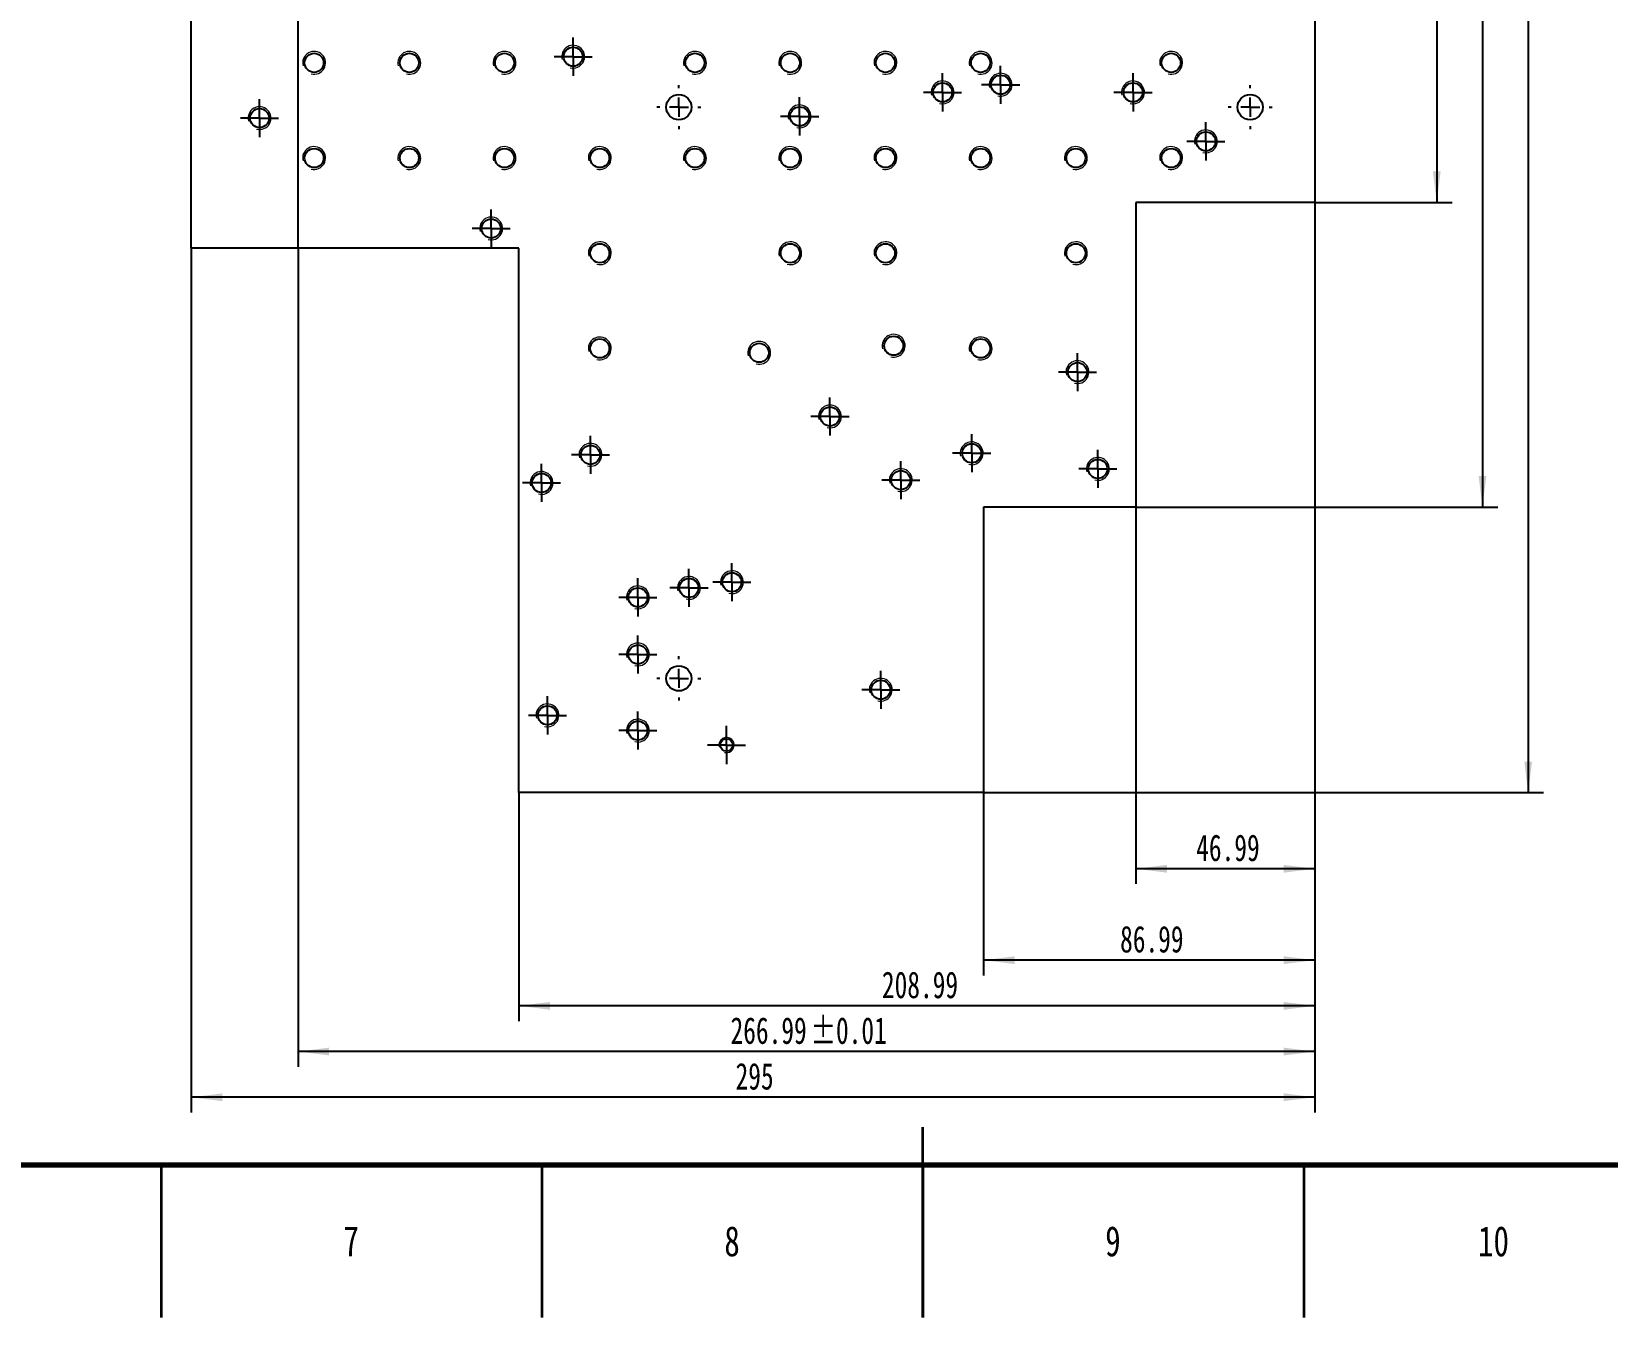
# Model space of a CAD drawing. Header units: millimetres. Extents: x 0 to 841, y 0 to 594.
# Drawn here: x 303.5 to 510.4, y 0 to 168.9 of the extents above; entities that cross this region are included whole.
import ezdxf

# ---------------------------------------------------------------- set-up
doc = ezdxf.new("R2010")
doc.units = ezdxf.units.MM
doc.layers.add('根据设置的颜色创建', color=7, linetype='Continuous', lineweight=25)
doc.styles.add('SLDTEXTSTYLE0', font='TXT', dxfattribs={"width": 0.75})
doc.styles.add('SLDTEXTSTYLE2', font='TXT', dxfattribs={"width": 0.7})
doc.dimstyles.new('SLDDIMSTYLE1', dxfattribs={"dimtxt": 3.5, "dimasz": 4.08, "dimexe": 0, "dimexo": 0.0625, "dimgap": 0.875, "dimtad": 2, "dimlfac": 2, "dimrnd": 1e-09, "dimzin": 12, "dimdsep": 46, "dimtxsty": 'SLDTEXTSTYLE2', "dimsah": 1, "dimcen": 0.09, "dimadec": 0, "dimazin": 3, "dimtol": 1, "dimtp": 0.01, "dimtm": 0.01, "dimtfac": 1, "dimtofl": 0, "dimtmove": 0, "dimatfit": 3, "dimfxl": 0, "dimfrac": 2, "dimtolj": 1, "dimarcsym": 0})
doc.dimstyles.new('SLDDIMSTYLE3', dxfattribs={"dimtxt": 3.5, "dimasz": 4.08, "dimexe": 0, "dimexo": 0.0625, "dimgap": 0.875, "dimtad": 2, "dimlfac": 2, "dimrnd": 1e-09, "dimzin": 12, "dimdsep": 46, "dimtxsty": 'SLDTEXTSTYLE2', "dimsah": 1, "dimcen": 0.09, "dimadec": 0, "dimazin": 3, "dimtfac": 1, "dimtofl": 0, "dimtmove": 0, "dimatfit": 3, "dimfxl": 0, "dimfrac": 2, "dimtolj": 1, "dimtzin": 12, "dimarcsym": 0})

# ---------------------------------------------------------------- blocks, each defined once
blk = doc.blocks.new('_D_3')
at = {"layer": '根据设置的颜色创建'}
for p, q in [((471.97, 308.92), (489.97, 308.92)), ((487.97, 308.92), (487.97, 146.42)), ((471.97, 146.42), (489.97, 146.42))]:
    blk.add_line(p, q, dxfattribs=at)
for points in [[(487.97, 308.92), (487.46, 304.84), (488.48, 304.84)], [(487.97, 146.42), (488.48, 150.5), (487.46, 150.5)]]:
    blk.add_solid(points, dxfattribs=at)
at = {"layer": '根据设置的颜色创建', "insert": (483.46, 225.37), "char_height": 3.5, "attachment_point": 1, "rotation": 90, "style": 'SLDTEXTSTYLE2'}
blk.add_mtext('325', dxfattribs=at)
blk = doc.blocks.new('_D_4')
at = {"layer": '根据设置的颜色创建'}
for p, q in [((471.97, 308.92), (495.97, 308.92)), ((493.97, 308.92), (493.97, 106.42)), ((448.48, 106.42), (495.97, 106.42))]:
    blk.add_line(p, q, dxfattribs=at)
for points in [[(493.97, 308.92), (493.46, 304.84), (494.48, 304.84)], [(493.97, 106.42), (494.48, 110.5), (493.46, 110.5)]]:
    blk.add_solid(points, dxfattribs=at)
at = {"layer": '根据设置的颜色创建', "insert": (489.46, 205.37), "char_height": 3.5, "attachment_point": 1, "rotation": 90, "style": 'SLDTEXTSTYLE2'}
blk.add_mtext('405', dxfattribs=at)
blk = doc.blocks.new('_D_5')
at = {"layer": '根据设置的颜色创建'}
for p, q in [((471.97, 308.92), (501.97, 308.92)), ((499.97, 308.92), (499.97, 68.92)), ((428.48, 68.92), (501.97, 68.92))]:
    blk.add_line(p, q, dxfattribs=at)
for points in [[(499.97, 308.92), (499.46, 304.84), (500.48, 304.84)], [(499.97, 68.92), (500.48, 73), (499.46, 73)]]:
    blk.add_solid(points, dxfattribs=at)
at = {"layer": '根据设置的颜色创建', "insert": (495.46, 186.62), "char_height": 3.5, "attachment_point": 1, "rotation": 90, "style": 'SLDTEXTSTYLE2'}
blk.add_mtext('480', dxfattribs=at)
blk = doc.blocks.new('_D_6')
at = {"layer": '根据设置的颜色创建'}
for p, q in [((471.97, 146.42), (471.97, 56.92)), ((448.48, 106.42), (448.48, 56.92)), ((471.97, 58.92), (448.48, 58.92))]:
    blk.add_line(p, q, dxfattribs=at)
for points in [[(448.48, 58.92), (452.56, 58.41), (452.56, 59.43)], [(471.97, 58.92), (467.89, 59.43), (467.89, 58.41)]]:
    blk.add_solid(points, dxfattribs=at)
at = {"layer": '根据设置的颜色创建', "insert": (456.39, 63.43), "char_height": 3.5, "attachment_point": 1, "style": 'SLDTEXTSTYLE2'}
blk.add_mtext('46.99', dxfattribs=at)
blk = doc.blocks.new('_D_7')
at = {"layer": '根据设置的颜色创建'}
for p, q in [((471.97, 146.42), (471.97, 44.92)), ((428.48, 68.92), (428.48, 44.92)), ((471.97, 46.92), (428.48, 46.92))]:
    blk.add_line(p, q, dxfattribs=at)
for points in [[(428.48, 46.92), (432.56, 46.41), (432.56, 47.43)], [(471.97, 46.92), (467.89, 47.43), (467.89, 46.41)]]:
    blk.add_solid(points, dxfattribs=at)
at = {"layer": '根据设置的颜色创建', "insert": (446.4, 51.43), "char_height": 3.5, "attachment_point": 1, "style": 'SLDTEXTSTYLE2'}
blk.add_mtext('86.99', dxfattribs=at)
blk = doc.blocks.new('_D_8')
at = {"layer": '根据设置的颜色创建'}
for p, q in [((471.97, 146.42), (471.97, 38.92)), ((367.48, 68.92), (367.48, 38.92)), ((471.97, 40.92), (367.48, 40.92))]:
    blk.add_line(p, q, dxfattribs=at)
for points in [[(367.48, 40.92), (371.56, 40.41), (371.56, 41.43)], [(471.97, 40.92), (467.89, 41.43), (467.89, 40.41)]]:
    blk.add_solid(points, dxfattribs=at)
at = {"layer": '根据设置的颜色创建', "insert": (415.13, 45.43), "char_height": 3.5, "attachment_point": 1, "style": 'SLDTEXTSTYLE2'}
blk.add_mtext('208.99', dxfattribs=at)
blk = doc.blocks.new('_D_9')
at = {"layer": '根据设置的颜色创建'}
for p, q in [((471.97, 146.42), (471.97, 32.92)), ((338.48, 140.42), (338.48, 32.92)), ((471.97, 34.92), (338.48, 34.92))]:
    blk.add_line(p, q, dxfattribs=at)
for points in [[(338.48, 34.92), (342.56, 34.41), (342.56, 35.43)], [(471.97, 34.92), (467.89, 35.43), (467.89, 34.41)]]:
    blk.add_solid(points, dxfattribs=at)
at = {"layer": '根据设置的颜色创建', "char_height": 3.5, "attachment_point": 1, "style": 'SLDTEXTSTYLE2'}
for s, insert in [('266.99', (395.26, 39.43)), ('±0.01', (405.77, 39.43))]:
    blk.add_mtext(s, dxfattribs=dict(at, insert=insert))
blk = doc.blocks.new('_D_10')
at = {"layer": '根据设置的颜色创建'}
for p, q in [((471.97, 146.42), (471.97, 26.92)), ((324.47, 140.42), (324.47, 26.92)), ((471.97, 28.92), (324.47, 28.92))]:
    blk.add_line(p, q, dxfattribs=at)
for points in [[(324.47, 28.92), (328.55, 28.41), (328.55, 29.43)], [(471.97, 28.92), (467.89, 29.43), (467.89, 28.41)]]:
    blk.add_solid(points, dxfattribs=at)
at = {"layer": '根据设置的颜色创建', "insert": (395.92, 33.43), "char_height": 3.5, "attachment_point": 1, "style": 'SLDTEXTSTYLE2'}
blk.add_mtext('295', dxfattribs=at)
blk = doc.blocks.new('SW_CENTERMARKSYMBOL_42')
at = {"layer": '根据设置的颜色创建', "color": 0}
for p, q in [((0, 1.25), (0, 2.5)), ((-1.25, 0), (-2.5, 0)), ((0, 0), (-1.25, 0)), ((0, 0), (0, 1.25)), ((0, 0), (0, -1.25)), ((0, 0), (1.25, 0)), ((1.25, 0), (2.5, 0)), ((0, -1.25), (0, -2.5))]:
    blk.add_line(p, q, dxfattribs=at)
blk = doc.blocks.new('SW_CENTERMARKSYMBOL_47')
at = {"layer": '根据设置的颜色创建', "color": 0}
for p, q in [((0, 2.5), (0, 2.9)), ((-2.5, 0), (-2.9, 0)), ((0, 0), (-1.25, 0)), ((0, 0), (0, 1.25)), ((0, 0), (0, -1.25)), ((0, 0), (1.25, 0)), ((2.5, 0), (2.9, 0)), ((0, -2.5), (0, -2.9))]:
    blk.add_line(p, q, dxfattribs=at)
blk = doc.blocks.new('SW_CENTERMARKSYMBOL_48')
at = {"layer": '根据设置的颜色创建', "color": 0}
for p, q in [((0, 2.5), (0, 2.9)), ((-2.5, 0), (-2.9, 0)), ((0, 0), (-1.25, 0)), ((0, 0), (0, 1.25)), ((0, 0), (0, -1.25)), ((0, 0), (1.25, 0)), ((2.5, 0), (2.9, 0)), ((0, -2.5), (0, -2.9))]:
    blk.add_line(p, q, dxfattribs=at)
blk = doc.blocks.new('SW_CENTERMARKSYMBOL_49')
at = {"layer": '根据设置的颜色创建', "color": 0}
for p, q in [((0, 2.5), (0, 2.9)), ((-2.5, 0), (-2.9, 0)), ((0, 0), (-1.25, 0)), ((0, 0), (0, 1.25)), ((0, 0), (0, -1.25)), ((0, 0), (1.25, 0)), ((2.5, 0), (2.9, 0)), ((0, -2.5), (0, -2.9))]:
    blk.add_line(p, q, dxfattribs=at)
blk = doc.blocks.new('SW_CENTERMARKSYMBOL_50')
at = {"layer": '根据设置的颜色创建', "color": 0}
for p, q in [((0, 1.25), (0, 2.5)), ((-1.25, 0), (-2.5, 0)), ((0, 0), (-1.25, 0)), ((0, 0), (0, 1.25)), ((0, 0), (0, -1.25)), ((0, 0), (1.25, 0)), ((1.25, 0), (2.5, 0)), ((0, -1.25), (0, -2.5))]:
    blk.add_line(p, q, dxfattribs=at)
blk = doc.blocks.new('SW_CENTERMARKSYMBOL_55')
at = {"layer": '根据设置的颜色创建', "color": 0}
for p, q in [((0, 1.25), (0, 2.5)), ((-1.25, 0), (-2.5, 0)), ((0, 0), (-1.25, 0)), ((0, 0), (0, 1.25)), ((0, 0), (0, -1.25)), ((0, 0), (1.25, 0)), ((1.25, 0), (2.5, 0)), ((0, -1.25), (0, -2.5))]:
    blk.add_line(p, q, dxfattribs=at)
blk = doc.blocks.new('SW_CENTERMARKSYMBOL_56')
at = {"layer": '根据设置的颜色创建', "color": 0}
for p, q in [((0, 1.25), (0, 2.5)), ((-1.25, 0), (-2.5, 0)), ((0, 0), (-1.25, 0)), ((0, 0), (0, 1.25)), ((0, 0), (0, -1.25)), ((0, 0), (1.25, 0)), ((1.25, 0), (2.5, 0)), ((0, -1.25), (0, -2.5))]:
    blk.add_line(p, q, dxfattribs=at)
blk = doc.blocks.new('SW_CENTERMARKSYMBOL_57')
at = {"layer": '根据设置的颜色创建', "color": 0}
for p, q in [((0, 1.25), (0, 2.5)), ((-1.25, 0), (-2.5, 0)), ((0, 0), (-1.25, 0)), ((0, 0), (0, 1.25)), ((0, 0), (0, -1.25)), ((0, 0), (1.25, 0)), ((1.25, 0), (2.5, 0)), ((0, -1.25), (0, -2.5))]:
    blk.add_line(p, q, dxfattribs=at)
blk = doc.blocks.new('SW_CENTERMARKSYMBOL_58')
at = {"layer": '根据设置的颜色创建', "color": 0}
for p, q in [((0, 1.25), (0, 2.5)), ((-1.25, 0), (-2.5, 0)), ((0, 0), (-1.25, 0)), ((0, 0), (0, 1.25)), ((0, 0), (0, -1.25)), ((0, 0), (1.25, 0)), ((1.25, 0), (2.5, 0)), ((0, -1.25), (0, -2.5))]:
    blk.add_line(p, q, dxfattribs=at)
blk = doc.blocks.new('SW_CENTERMARKSYMBOL_59')
at = {"layer": '根据设置的颜色创建', "color": 0}
for p, q in [((0, 1.25), (0, 2.5)), ((-1.25, 0), (-2.5, 0)), ((0, 0), (-1.25, 0)), ((0, 0), (0, 1.25)), ((0, 0), (0, -1.25)), ((0, 0), (1.25, 0)), ((1.25, 0), (2.5, 0)), ((0, -1.25), (0, -2.5))]:
    blk.add_line(p, q, dxfattribs=at)
blk = doc.blocks.new('SW_CENTERMARKSYMBOL_60')
at = {"layer": '根据设置的颜色创建', "color": 0}
for p, q in [((0, 1.25), (0, 2.5)), ((-1.25, 0), (-2.5, 0)), ((0, 0), (-1.25, 0)), ((0, 0), (0, 1.25)), ((0, 0), (0, -1.25)), ((0, 0), (1.25, 0)), ((1.25, 0), (2.5, 0)), ((0, -1.25), (0, -2.5))]:
    blk.add_line(p, q, dxfattribs=at)
blk = doc.blocks.new('SW_CENTERMARKSYMBOL_61')
at = {"layer": '根据设置的颜色创建', "color": 0}
for p, q in [((0, 1.25), (0, 2.5)), ((-1.25, 0), (-2.5, 0)), ((0, 0), (-1.25, 0)), ((0, 0), (0, 1.25)), ((0, 0), (0, -1.25)), ((0, 0), (1.25, 0)), ((1.25, 0), (2.5, 0)), ((0, -1.25), (0, -2.5))]:
    blk.add_line(p, q, dxfattribs=at)
blk = doc.blocks.new('SW_CENTERMARKSYMBOL_62')
at = {"layer": '根据设置的颜色创建', "color": 0}
for p, q in [((0, 1.25), (0, 2.5)), ((-1.25, 0), (-2.5, 0)), ((0, 0), (-1.25, 0)), ((0, 0), (0, 1.25)), ((0, 0), (0, -1.25)), ((0, 0), (1.25, 0)), ((1.25, 0), (2.5, 0)), ((0, -1.25), (0, -2.5))]:
    blk.add_line(p, q, dxfattribs=at)
blk = doc.blocks.new('SW_CENTERMARKSYMBOL_63')
at = {"layer": '根据设置的颜色创建', "color": 0}
for p, q in [((0, 1.25), (0, 2.5)), ((-1.25, 0), (-2.5, 0)), ((0, 0), (-1.25, 0)), ((0, 0), (0, 1.25)), ((0, 0), (0, -1.25)), ((0, 0), (1.25, 0)), ((1.25, 0), (2.5, 0)), ((0, -1.25), (0, -2.5))]:
    blk.add_line(p, q, dxfattribs=at)
blk = doc.blocks.new('SW_CENTERMARKSYMBOL_64')
at = {"layer": '根据设置的颜色创建', "color": 0}
for p, q in [((0, 1.25), (0, 2.5)), ((-1.25, 0), (-2.5, 0)), ((0, 0), (-1.25, 0)), ((0, 0), (0, 1.25)), ((0, 0), (0, -1.25)), ((0, 0), (1.25, 0)), ((1.25, 0), (2.5, 0)), ((0, -1.25), (0, -2.5))]:
    blk.add_line(p, q, dxfattribs=at)
blk = doc.blocks.new('SW_CENTERMARKSYMBOL_65')
at = {"layer": '根据设置的颜色创建', "color": 0}
for p, q in [((0, 1.25), (0, 2.5)), ((-1.25, 0), (-2.5, 0)), ((0, 0), (-1.25, 0)), ((0, 0), (0, 1.25)), ((0, 0), (0, -1.25)), ((0, 0), (1.25, 0)), ((1.25, 0), (2.5, 0)), ((0, -1.25), (0, -2.5))]:
    blk.add_line(p, q, dxfattribs=at)
blk = doc.blocks.new('SW_CENTERMARKSYMBOL_66')
at = {"layer": '根据设置的颜色创建', "color": 0}
for p, q in [((0, 1.25), (0, 2.5)), ((-1.25, 0), (-2.5, 0)), ((0, 0), (-1.25, 0)), ((0, 0), (0, 1.25)), ((0, 0), (0, -1.25)), ((0, 0), (1.25, 0)), ((1.25, 0), (2.5, 0)), ((0, -1.25), (0, -2.5))]:
    blk.add_line(p, q, dxfattribs=at)
blk = doc.blocks.new('SW_CENTERMARKSYMBOL_67')
at = {"layer": '根据设置的颜色创建', "color": 0}
for p, q in [((0, 1.25), (0, 2.5)), ((-1.25, 0), (-2.5, 0)), ((0, 0), (-1.25, 0)), ((0, 0), (0, 1.25)), ((0, 0), (0, -1.25)), ((0, 0), (1.25, 0)), ((1.25, 0), (2.5, 0)), ((0, -1.25), (0, -2.5))]:
    blk.add_line(p, q, dxfattribs=at)
blk = doc.blocks.new('SW_CENTERMARKSYMBOL_68')
at = {"layer": '根据设置的颜色创建', "color": 0}
for p, q in [((0, 1.25), (0, 2.5)), ((-1.25, 0), (-2.5, 0)), ((0, 0), (-1.25, 0)), ((0, 0), (0, 1.25)), ((0, 0), (0, -1.25)), ((0, 0), (1.25, 0)), ((1.25, 0), (2.5, 0)), ((0, -1.25), (0, -2.5))]:
    blk.add_line(p, q, dxfattribs=at)
blk = doc.blocks.new('SW_CENTERMARKSYMBOL_69')
at = {"layer": '根据设置的颜色创建', "color": 0}
for p, q in [((0, 1.25), (0, 2.5)), ((-1.25, 0), (-2.5, 0)), ((0, 0), (-1.25, 0)), ((0, 0), (0, 1.25)), ((0, 0), (0, -1.25)), ((0, 0), (1.25, 0)), ((1.25, 0), (2.5, 0)), ((0, -1.25), (0, -2.5))]:
    blk.add_line(p, q, dxfattribs=at)
blk = doc.blocks.new('SW_CENTERMARKSYMBOL_71')
at = {"layer": '根据设置的颜色创建', "color": 0}
for p, q in [((0, 1.25), (0, 2.5)), ((-1.25, 0), (-2.5, 0)), ((0, 0), (-1.25, 0)), ((0, 0), (0, 1.25)), ((0, 0), (0, -1.25)), ((0, 0), (1.25, 0)), ((1.25, 0), (2.5, 0)), ((0, -1.25), (0, -2.5))]:
    blk.add_line(p, q, dxfattribs=at)
blk = doc.blocks.new('SW_CENTERMARKSYMBOL_73')
at = {"layer": '根据设置的颜色创建', "color": 0}
for p, q in [((0, 1.25), (0, 2.5)), ((-1.25, 0), (-2.5, 0)), ((0, 0), (-1.25, 0)), ((0, 0), (0, 1.25)), ((0, 0), (0, -1.25)), ((0, 0), (1.25, 0)), ((1.25, 0), (2.5, 0)), ((0, -1.25), (0, -2.5))]:
    blk.add_line(p, q, dxfattribs=at)
blk = doc.blocks.new('SW_CENTERMARKSYMBOL_74')
at = {"layer": '根据设置的颜色创建', "color": 0}
for p, q in [((0, 1.25), (0, 2.5)), ((-1.25, 0), (-2.5, 0)), ((0, 0), (-1.25, 0)), ((0, 0), (0, 1.25)), ((0, 0), (0, -1.25)), ((0, 0), (1.25, 0)), ((1.25, 0), (2.5, 0)), ((0, -1.25), (0, -2.5))]:
    blk.add_line(p, q, dxfattribs=at)
blk = doc.blocks.new('SW_CENTERMARKSYMBOL_83')
at = {"layer": '根据设置的颜色创建', "color": 0}
for p, q in [((0, 1.25), (0, 2.5)), ((-1.25, 0), (-2.5, 0)), ((0, 0), (-1.25, 0)), ((0, 0), (0, 1.25)), ((0, 0), (0, -1.25)), ((0, 0), (1.25, 0)), ((1.25, 0), (2.5, 0)), ((0, -1.25), (0, -2.5))]:
    blk.add_line(p, q, dxfattribs=at)
blk = doc.blocks.new('SW_CENTERMARKSYMBOL_84')
at = {"layer": '根据设置的颜色创建', "color": 0}
for p, q in [((0, 1.25), (0, 2.5)), ((-1.25, 0), (-2.5, 0)), ((0, 0), (-1.25, 0)), ((0, 0), (0, 1.25)), ((0, 0), (0, -1.25)), ((0, 0), (1.25, 0)), ((1.25, 0), (2.5, 0)), ((0, -1.25), (0, -2.5))]:
    blk.add_line(p, q, dxfattribs=at)
blk = doc.blocks.new('SW_CENTERMARKSYMBOL_85')
at = {"layer": '根据设置的颜色创建', "color": 0}
for p, q in [((0, 1.25), (0, 2.5)), ((-1.25, 0), (-2.5, 0)), ((0, 0), (-1.25, 0)), ((0, 0), (0, 1.25)), ((0, 0), (0, -1.25)), ((0, 0), (1.25, 0)), ((1.25, 0), (2.5, 0)), ((0, -1.25), (0, -2.5))]:
    blk.add_line(p, q, dxfattribs=at)

msp = doc.modelspace()

# ---------------------------------------------------------------- linework, layer by layer
at = {"color": 7, "linetype": 'Continuous', "lineweight": 25}
for p, q in [((324.47039999, 140.42080457), (324.47039999, 308.92080457)), ((338.47723244, 170.42080457), (338.47723244, 140.42080457)), ((471.97039999, 171.42080457), (471.97039999, 146.42080457)), ((471.97039999, 146.42080457), (448.47723244, 146.42080457)), ((448.47723244, 146.42080457), (448.47723244, 106.42080457)), ((338.47723244, 140.42080457), (324.47039999, 140.42080457)), ((367.47723244, 140.42080457), (338.47723244, 140.42080457)), ((367.47723244, 68.92080457), (367.47723244, 140.42080457)), ((448.47723244, 106.42080457), (428.47723244, 106.42080457)), ((428.47723244, 106.42080457), (428.47723244, 68.92080457)), ((428.47723244, 68.92080457), (367.47723244, 68.92080457))]:
    msp.add_line(p, q, dxfattribs=at)
at = {"color": 7, "linetype": 'Continuous', "lineweight": 35}
for p, q in [((420.5, 0), (420.5, 25)), ((320.5, 20), (320.5, 0)), ((370.5, 20), (370.5, 0)), ((420.5, 20), (420.5, 0)), ((470.5, 20), (470.5, 0))]:
    msp.add_line(p, q, dxfattribs=at)
at = {"color": 7, "linetype": 'Continuous', "lineweight": 70}
msp.add_line((821, 20), (20, 20), dxfattribs=at)
at = {"color": 7, "linetype": 'Continuous', "lineweight": 25}
for centre, radius in [((340.59405223, 164.74395003), 1.25), ((353.09405223, 164.74395003), 1.25), ((365.59405223, 164.74395003), 1.25), ((374.59757677, 165.55282741), 1.25), ((390.59405223, 164.74395003), 1.25), ((403.09405223, 164.74395003), 1.25), ((415.59405223, 164.74395003), 1.25), ((428.09405223, 164.74395003), 1.25), ((453.09405223, 164.74395003), 1.25), ((423.09405223, 160.86734627), 1.25), ((430.71982708, 161.8717845), 1.25), ((448.09405223, 160.86734627), 1.25), ((388.47723244, 158.92080457), 1.65), ((463.47723244, 158.92080457), 1.65), ((333.43509516, 157.4881104), 1.25), ((404.33154894, 157.71723561), 1.25), ((457.6625803, 154.43282966), 1.25), ((340.59405223, 152.24395003), 1.25), ((353.09405223, 152.24395003), 1.25), ((365.59405223, 152.24395003), 1.25), ((378.09405223, 152.24395003), 1.25), ((390.59405223, 152.24395003), 1.25), ((403.09405223, 152.24395003), 1.25), ((415.59405223, 152.24395003), 1.25), ((428.09405223, 152.24395003), 1.25), ((440.59405223, 152.24395003), 1.25), ((453.09405223, 152.24395003), 1.25), ((363.83479935, 142.9881953), 1.25), ((378.09405223, 139.74395003), 1.25), ((403.09405223, 139.74395003), 1.25), ((415.59405223, 139.74395003), 1.25), ((440.59405223, 139.74395003), 1.25), ((378.09405223, 127.24395003), 1.25), ((416.67799108, 127.59659188), 1.25), ((428.09405223, 127.24395003), 1.25), ((399.02454143, 126.67154303), 1.25), ((440.79900973, 124.12938372), 1.25), ((408.31379068, 118.30734263), 1.25), ((376.86496525, 113.26847509), 1.25), ((426.91532628, 113.47605871), 1.25), ((443.47723244, 111.42080457), 1.25), ((370.45333884, 109.58087346), 1.25), ((417.60303993, 109.94314223), 1.25), ((395.44358589, 96.54020993), 1.25), ((383.10333884, 94.55879397), 1.25), ((389.80264916, 95.79500604), 1.25), ((383.10333884, 87.05879397), 1.25), ((388.47723244, 83.92080457), 1.65), ((414.97734147, 82.42400457), 1.25), ((371.22402852, 79.06674088), 1.25), ((383.10333884, 77.05879397), 1.25), ((394.72883243, 75.16920457), 0.825)]:
    msp.add_circle(centre, radius, dxfattribs=at)
at = {"color": 7, "linetype": 'Continuous', "lineweight": 18}
for centre, radius in [((340.59405223, 164.74395003), 1.5), ((353.09405223, 164.74395003), 1.5), ((365.59405223, 164.74395003), 1.5), ((374.59757677, 165.55282741), 1.5), ((390.59405223, 164.74395003), 1.5), ((403.09405223, 164.74395003), 1.5), ((415.59405223, 164.74395003), 1.5), ((428.09405223, 164.74395003), 1.5), ((453.09405223, 164.74395003), 1.5), ((423.09405223, 160.86734627), 1.5), ((430.71982708, 161.8717845), 1.5), ((448.09405223, 160.86734627), 1.5), ((333.43509516, 157.4881104), 1.5), ((404.33154894, 157.71723561), 1.5), ((457.6625803, 154.43282966), 1.5), ((340.59405223, 152.24395003), 1.5), ((353.09405223, 152.24395003), 1.5), ((365.59405223, 152.24395003), 1.5), ((378.09405223, 152.24395003), 1.5), ((390.59405223, 152.24395003), 1.5), ((403.09405223, 152.24395003), 1.5), ((415.59405223, 152.24395003), 1.5), ((428.09405223, 152.24395003), 1.5), ((440.59405223, 152.24395003), 1.5), ((453.09405223, 152.24395003), 1.5), ((363.83479935, 142.9881953), 1.5), ((378.09405223, 139.74395003), 1.5), ((403.09405223, 139.74395003), 1.5), ((415.59405223, 139.74395003), 1.5), ((440.59405223, 139.74395003), 1.5), ((378.09405223, 127.24395003), 1.5), ((416.67799108, 127.59659188), 1.5), ((428.09405223, 127.24395003), 1.5), ((399.02454143, 126.67154303), 1.5), ((440.79900973, 124.12938372), 1.5), ((408.31379068, 118.30734263), 1.5), ((376.86496525, 113.26847509), 1.5), ((426.91532628, 113.47605871), 1.5), ((443.47723244, 111.42080457), 1.5), ((370.45333884, 109.58087346), 1.5), ((417.60303993, 109.94314223), 1.5), ((389.80264916, 95.79500604), 1.5), ((395.44358589, 96.54020993), 1.5), ((383.10333884, 94.55879397), 1.5), ((383.10333884, 87.05879397), 1.5), ((414.97734147, 82.42400457), 1.5), ((371.22402852, 79.06674088), 1.5), ((383.10333884, 77.05879397), 1.5), ((394.72883243, 75.16920457), 1)]:
    msp.add_arc(centre, radius, 255, 195, dxfattribs=at)

# ---------------------------------------------------------------- block references
at = {"layer": '根据设置的颜色创建'}
for name, p in [('SW_CENTERMARKSYMBOL_69', (374.59757677, 165.55282741)), ('SW_CENTERMARKSYMBOL_71', (430.71982708, 161.8717845)), ('SW_CENTERMARKSYMBOL_48', (388.47723244, 158.92080457)), ('SW_CENTERMARKSYMBOL_55', (423.09405223, 160.86734627)), ('SW_CENTERMARKSYMBOL_56', (448.09405223, 160.86734627)), ('SW_CENTERMARKSYMBOL_49', (463.47723244, 158.92080457)), ('SW_CENTERMARKSYMBOL_59', (333.43509516, 157.4881104)), ('SW_CENTERMARKSYMBOL_85', (404.33154894, 157.71723561)), ('SW_CENTERMARKSYMBOL_73', (457.6625803, 154.43282966)), ('SW_CENTERMARKSYMBOL_68', (363.83479935, 142.9881953)), ('SW_CENTERMARKSYMBOL_57', (440.79900973, 124.12938372)), ('SW_CENTERMARKSYMBOL_50', (408.31379068, 118.30734263)), ('SW_CENTERMARKSYMBOL_58', (426.91532628, 113.47605871)), ('SW_CENTERMARKSYMBOL_61', (376.86496525, 113.26847509)), ('SW_CENTERMARKSYMBOL_42', (443.47723244, 111.42080457)), ('SW_CENTERMARKSYMBOL_65', (370.45333884, 109.58087346)), ('SW_CENTERMARKSYMBOL_74', (417.60303993, 109.94314223)), ('SW_CENTERMARKSYMBOL_84', (389.80264916, 95.79500604)), ('SW_CENTERMARKSYMBOL_60', (395.44358589, 96.54020993)), ('SW_CENTERMARKSYMBOL_64', (383.10333884, 94.55879397)), ('SW_CENTERMARKSYMBOL_63', (383.10333884, 87.05879397)), ('SW_CENTERMARKSYMBOL_47', (388.47723244, 83.92080457)), ('SW_CENTERMARKSYMBOL_67', (414.97734147, 82.42400457)), ('SW_CENTERMARKSYMBOL_83', (371.22402852, 79.06674088)), ('SW_CENTERMARKSYMBOL_62', (383.10333884, 77.05879397)), ('SW_CENTERMARKSYMBOL_66', (394.72883243, 75.16920457))]:
    msp.add_blockref(name, p, dxfattribs=at)

# ---------------------------------------------------------------- texts
at = {"color": 7, "linetype": 'Continuous', "lineweight": 0, "char_height": 3.96875, "attachment_point": 2, "style": 'SLDTEXTSTYLE0'}
for s, insert in [('7', (345.46003695, 12.00201237)), ('8', (395.46003695, 12.00201237)), ('9', (445.46003695, 12.00201237)), ('10', (495.42007389, 12.00201237))]:
    msp.add_mtext(s, dxfattribs=dict(at, insert=insert))

# ---------------------------------------------------------------- dimensions: what is measured, and where the dimension line sits
at = {"layer": '根据设置的颜色创建'}
for base, p2, picture, middle in [((499.97039999, 68.92080457), (428.47723244, 68.92080457), '_D_5', (499.97039999, 188.92080457)), ((493.97039999, 106.42080457), (448.47723244, 106.42080457), '_D_4', (493.97039999, 207.67080457)), ((487.97039999, 146.42080457), (471.97039999, 146.42080457), '_D_3', (487.97039999, 227.67080457))]:
    dim = msp.add_linear_dim(base=base, p1=(471.97039999, 308.92080457), p2=p2, angle=90, dimstyle='SLDDIMSTYLE3', dxfattribs=at)
    dim.commit()
    dim.dimension.update_dxf_attribs({"geometry": picture, "text_midpoint": middle, "dimtype": 160})
for base, p2, dimstyle, picture, middle in [((324.47039999, 28.92080457), (324.47039999, 140.42080457), 'SLDDIMSTYLE3', '_D_10', (398.22039999, 28.92080457)), ((338.47723244, 34.92080457), (338.47723244, 140.42080457), 'SLDDIMSTYLE1', '_D_9', (405.22381621, 34.92080457)), ((367.47723244, 40.92080457), (367.47723244, 68.92080457), 'SLDDIMSTYLE3', '_D_8', (419.72381621, 40.92080457)), ((428.47723244, 46.92080457), (428.47723244, 68.92080457), 'SLDDIMSTYLE3', '_D_7', (450.22381621, 46.92080457)), ((448.47723244, 58.92080457), (448.47723244, 106.42080457), 'SLDDIMSTYLE3', '_D_6', (460.22381621, 58.92080457))]:
    dim = msp.add_linear_dim(base=base, p1=(471.97039999, 146.42080457), p2=p2, dimstyle=dimstyle, dxfattribs=at)
    dim.commit()
    dim.dimension.update_dxf_attribs({"geometry": picture, "text_midpoint": middle, "dimtype": 160})

doc.saveas('drawing.dxf')
